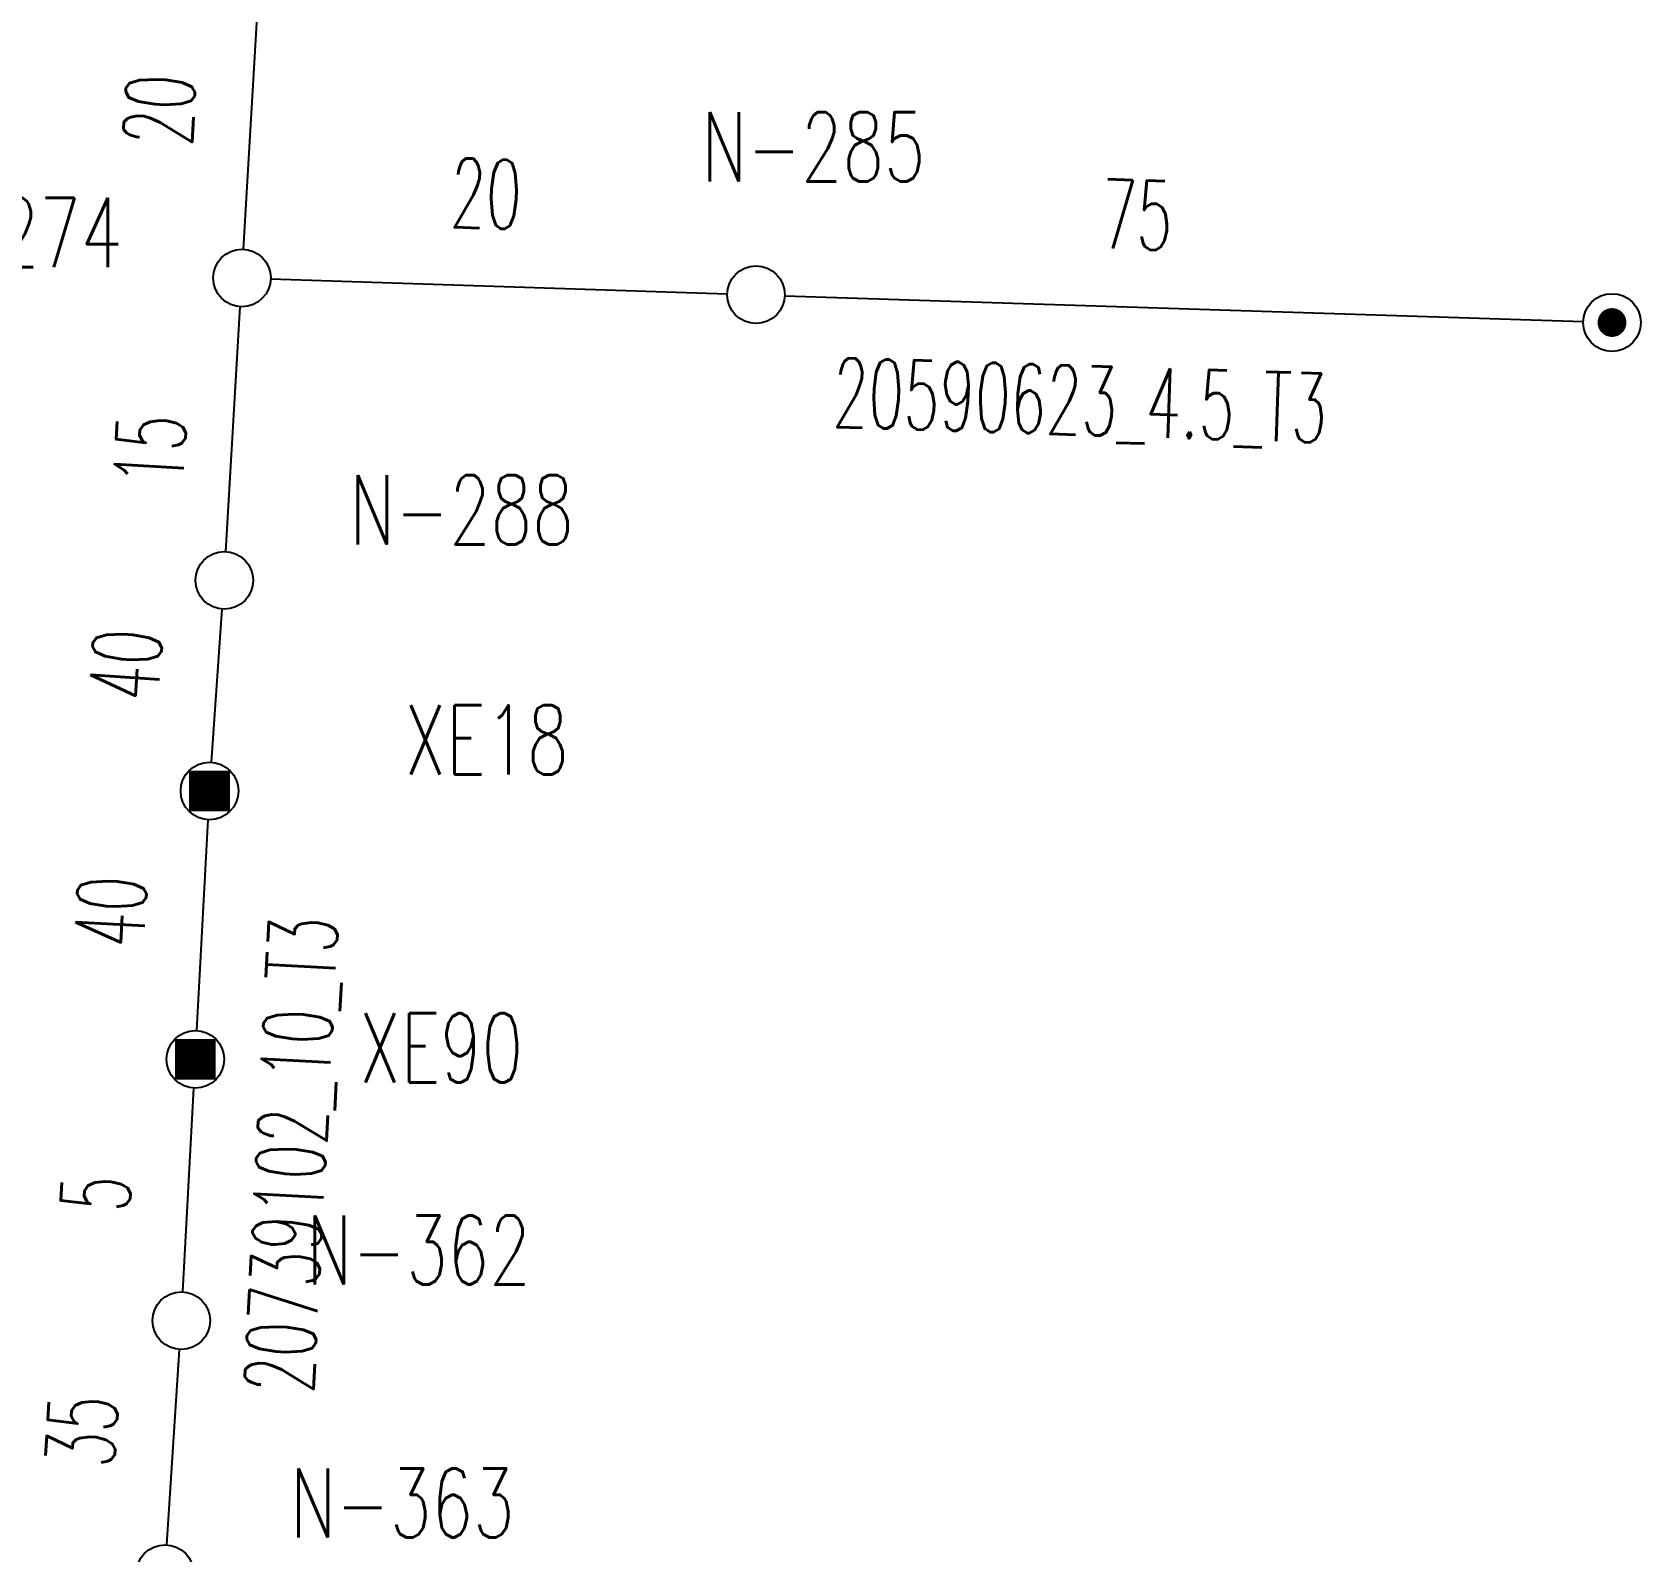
# Model space of a CAD drawing. Header units: millimetres. Extents: x -78 to 6757, y -2226 to 2184.
# Drawn here: x 2431.1 to 2570.7, y 1498.2 to 1630.1 of the extents above; entities that cross this region are included whole.
import ezdxf

# ---------------------------------------------------------------- set-up
doc = ezdxf.new("R2010")
doc.units = ezdxf.units.MM
doc.styles.add('HS-BUNDLE-DIMENSION', font='ROMANS.SHX', dxfattribs={"width": 0.6, "height": 6})
doc.styles.add('HS-NODE', font='ROMANS.SHX', dxfattribs={"width": 0.7, "height": 6})
doc.linetypes.add('20590623', pattern='A,0.0001,-0.2,[132,ltypeshp.shx,S=0.2,R=0,X=-0.2,Y=0],-0.2', length=0.4001)
doc.linetypes.add('20739102', pattern='A,0.0001,-0.2,[132,ltypeshp.shx,S=0.2,R=0,X=-0.2,Y=0],-0.2', length=0.4001)

msp = doc.modelspace()

# ---------------------------------------------------------------- linework, layer by layer
at = {"color": 7, "ltscale": 8}
for points in [[(2449.468449959792, 1611.235953938866), (2450.782542040207, 1633.839720061134)], [(2451.822019337686, 1608.658457978744), (2491.425424662314, 1607.363368021256)], [(2447.943010973363, 1584.996800938078), (2449.178260026637, 1606.244382061923)]]:
    msp.add_lwpolyline(points, dxfattribs=at)
at = {"color": 7, "linetype": '20590623', "ltscale": 8}
msp.add_lwpolyline([(2496.422772286157, 1607.200529487867), (2565.684351713843, 1604.951709512133)], dxfattribs=at)
at = {"color": 7, "linetype": 'Continuous'}
for points in [[(2567.558035, 1604.870581, 1.25, 1.25, 1), (2568.808035, 1604.870581, 1.25, 1.25, 1)], [(2445.631586522723, 1563.354245519551, 1.767766960898598, 1.767766960898598, 0), (2447.399353483622, 1563.354245519551, 1.767766960898598, 1.767766960898598, 0), (2447.399353483622, 1565.122012480449, 1.767766960898598, 1.767766960898598, 0), (2445.631586522723, 1565.122012480449, 1.767766960898598, 1.767766960898598, 0)], [(2445.631586522723, 1565.122012480449, 1.767766960898598, 1.767766960898598, 0), (2447.399353483622, 1565.122012480449, 1.767766960898598, 1.767766960898598, 0), (2447.399353483622, 1563.354245519551, 1.767766960898598, 1.767766960898598, 0), (2445.631586522723, 1563.354245519551, 1.767766960898598, 1.767766960898598, 0)], [(2444.405300522724, 1540.070790519551, 1.767766960898598, 1.767766960898598, 0), (2446.173067483623, 1540.070790519551, 1.767766960898598, 1.767766960898598, 0), (2446.173067483623, 1541.838557480449, 1.767766960898598, 1.767766960898598, 0), (2444.405300522724, 1541.838557480449, 1.767766960898598, 1.767766960898598, 0)], [(2444.405300522724, 1541.838557480449, 1.767766960898598, 1.767766960898598, 0), (2446.173067483623, 1541.838557480449, 1.767766960898598, 1.767766960898598, 0), (2446.173067483623, 1540.070790519551, 1.767766960898598, 1.767766960898598, 0), (2444.405300522724, 1540.070790519551, 1.767766960898598, 1.767766960898598, 0)]]:
    msp.add_lwpolyline(points, format="xyseb", close=True, dxfattribs=at)
at = {"color": 7, "linetype": '20739102', "ltscale": 8}
for points in [[(2446.690592341487, 1566.731987890457), (2447.622793658513, 1580.007156109543)], [(2445.42067100881, 1543.45121383876), (2446.38398299119, 1561.74158916124)], [(2444.197901646574, 1520.780270519117), (2445.154150353426, 1538.458323480884)], [(2442.814829826184, 1498.834265984045), (2443.902778173816, 1515.789051015955)]]:
    msp.add_lwpolyline(points, dxfattribs=at)
at = {"color": 7, "linetype": 'Continuous'}
for centre in [(2449.323355, 1608.740168), (2493.924089, 1607.281658), (2568.183035, 1604.870581), (2447.797916, 1582.501015), (2446.51547, 1564.238129), (2445.289184, 1540.954674), (2444.062868, 1518.28392), (2442.65474, 1496.339397)]:
    msp.add_circle(centre, 2.5, dxfattribs=at)

# ---------------------------------------------------------------- texts
at = {"color": 1, "linetype": 'Continuous', "ltscale": 8, "style": 'HS-BUNDLE-DIMENSION', "width": 0.6}
for s, rotation, p in [('20', 86.67279878936317, (2444.973495922267, 1620.068493119585)), ('20', 358.1270106858694, (2467.327068642512, 1613.154092675373)), ('75', 358.1403449667084, (2523.789924424266, 1611.314593772313)), ('20590623_4.5_T3', 358.1403449667084, (2500.501851570881, 1595.819976113224)), ('15', 86.67279847783637, (2444.181447880732, 1590.54097445809)), ('40', 85.98320202195039, (2442.040730619085, 1571.893528082974)), ('40', 86.9851486891513, (2440.786618722481, 1550.53103001762)), ('20739102_10_T3', 86.9851486891513, (2455.502853613023, 1511.879979178856)), ('5', 86.90375000959156, (2439.560693361767, 1527.622288893148)), ('35', 86.32849929898997, (2438.228253231909, 1505.437385852369))]:
    msp.add_text(s, height=6, rotation=rotation, dxfattribs=at).set_placement(p)
at = {"color": 5, "linetype": 'Continuous', "style": 'HS-NODE', "width": 0.7}
for s, p in [('N-285', (2489.186007, 1617.107079)), ('N-274', (2419.500962771064, 1609.682796722976)), ('N-288', (2458.666531, 1585.629051)), ('XE18', (2463.441749, 1565.672691)), ('XE90', (2459.503577, 1538.955825)), ('N-362', (2454.931483, 1521.411956)), ('N-363', (2453.523355, 1499.467433))]:
    msp.add_text(s, height=6, dxfattribs=at).set_placement(p)

doc.saveas('drawing.dxf')
